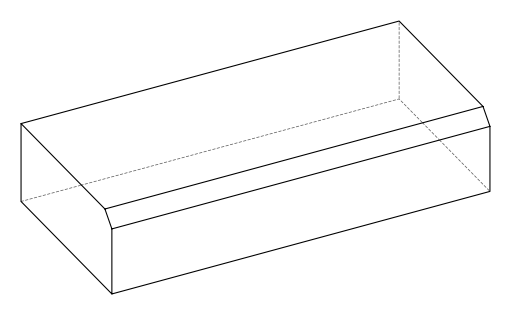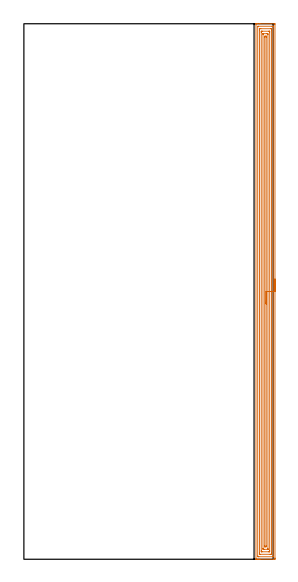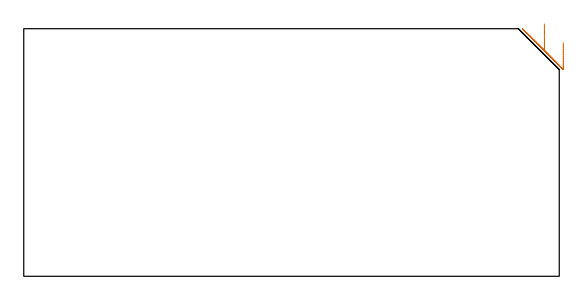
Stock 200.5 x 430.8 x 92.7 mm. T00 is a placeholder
(PLAN: 1 operations, 0 tool changes, 20.9 min)
(1 AREA_MILL | FG_CHAMFER_SURFACE | UGT0205_001 | 20.92 min | 50423 mm3)
(TOOL UGT0205_001 | Chamfer Mill 20 x 3 x 45 deg. | D20 FL50 Z2)
(OP 1 AREA_MILL)
G17 G21 G94 G90
T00 M6
G54
G17 G0 G90 X202. Y225.4 S1061 M3
G43 Z102.7 H0
Z87.4
G94 G1 Y225.362 Z86.528 F250.
Y225.248 Z85.663
Y225.059 Z84.812
Y224.797 Z83.98
Y224.463 Z83.174
Y224.06 Z82.4
Y223.592 Z81.664
Y223.06 Z80.972
Y222.471 Z80.329
Y221.828 Z79.74
Y221.136 Z79.208
Y220.4 Z78.74
Y219.626 Z78.337
Y218.82 Z78.003
Y217.988 Z77.741
Y217.137 Z77.552
Y216.272 Z77.438
Y215.4 Z77.4
Y0.959
X201.999 Y0.614 Z77.401
X201.994 Y0.072 Z77.403
X201.992 Y0.008 Z77.406
X201.455 Y0. Z77.942
X189.909 Z89.485
X189.355 Z90.042
X189.021 Z90.375
X188.467 Z90.93
X188.133 Z91.262
X187.466 Z91.933
X187.109 Z92.29
X186.738 Z92.653
X186.703 Y0.009 Z92.688
X186.7 Y0.168 Z92.7
Y430.632
X186.703 Y430.791 Z92.688
X186.738 Y430.8 Z92.653
X187.109 Z92.29
X187.466 Z91.933
X188.133 Z91.262
X189.355 Z90.042
X189.909 Z89.485
X201.455 Z77.942
X201.735 Y430.798 Z77.663
X201.992 Y430.79 Z77.406
X201.999 Y430.532 Z77.399
X202. Y215.4 Z77.4
X200.586 Z78.814
X200.585 Y2.382 Z78.815
X200.567 Y2.01 Z78.833
X200.076 Y2.001 Z79.324
X189.021 Y2. Z90.379
X188.53 Y2.001 Z90.87
X188.133 Y2.01 Z91.267
X188.115 Y2.4 Z91.285
X188.114 Y2.419 Z91.286
X188.115 Y428.418 Z91.285
X188.133 Y428.79 Z91.267
X188.624 Y428.799 Z90.776
X199.679 Y428.8 Z79.721
X200.17 Y428.799 Z79.23
X200.567 Y428.79 Z78.833
X200.585 Y428.4 Z78.815
X200.586 Y428.381 Z78.814
Y215.4
X199.172 Z80.228
X199.171 Y5.08 Z80.229
X199.17 Y4.698 Z80.23
X199.165 Y4.187 Z80.235
X199.155 Y4.01 Z80.245
X198.974 Y4.002 Z80.426
X198.791 Y4.001 Z80.609
X198.088 Y4. Z81.312
X189.909 Y4.001 Z89.491
X189.724 Y4.004 Z89.676
X189.601 Y4.01 Z89.799
X189.535 Y4.021 Z89.865
X189.532 Y4.06 Z89.868
X189.53 Y4.187 Z89.87
X189.529 Y4.57 Z89.871
X189.528 Y5.08 Z89.872
X189.529 Y425.72 Z89.871
X189.53 Y426.102 Z89.87
X189.535 Y426.613 Z89.865
X189.545 Y426.79 Z89.855
X189.726 Y426.798 Z89.674
X189.909 Y426.799 Z89.491
X190.612 Y426.8 Z88.788
X198.791 Y426.799 Z80.609
X198.976 Y426.796 Z80.424
X199.099 Y426.79 Z80.301
X199.165 Y426.779 Z80.235
X199.168 Y426.741 Z80.232
X199.17 Y426.613 Z80.23
X199.171 Y426.231 Z80.229
X199.172 Y425.72 Z80.228
Y215.4
X197.757 Z81.643
Y6.866
X197.753 Y6.123 Z81.647
X197.751 Y6.021 Z81.649
X197.66 Y6.01 Z81.74
X197.445 Y6.005 Z81.955
X197.014 Y6. Z82.386
X196.987 Z82.413
X191.658 Z87.742
X191.246 Y6.004 Z88.154
X191.04 Y6.01 Z88.36
X190.949 Y6.016 Z88.451
X190.948 Y6.085 Z88.452
X190.943 Y6.719 Z88.457
Y423.934
X190.947 Y424.677 Z88.453
X190.949 Y424.779 Z88.451
X191.04 Y424.79 Z88.36
X191.255 Y424.795 Z88.145
X191.686 Y424.8 Z87.714
X191.713 Z87.687
X197.042 Z82.358
X197.454 Y424.796 Z81.946
X197.66 Y424.79 Z81.74
X197.751 Y424.784 Z81.649
X197.752 Y424.715 Z81.648
X197.757 Y424.081 Z81.643
Y215.4
X196.343 Z83.057
Y8.434
X196.342 Y8.216 Z83.058
X196.339 Y8.071 Z83.061
X196.336 Y8.022 Z83.064
X196.326 Y8.01 Z83.074
X196.288 Y8.006 Z83.112
X196.126 Y8.002 Z83.274
X195.886 Y8. Z83.514
X193.222 Z86.178
X192.574 Y8.007 Z86.826
X192.365 Y8.01 Z87.035
X192.359 Y8.434 Z87.041
X192.358 Y8.652 Z87.042
X192.357 Y422.366 Z87.043
X192.358 Y422.584 Z87.042
X192.361 Y422.729 Z87.039
X192.364 Y422.778 Z87.036
X192.374 Y422.79 Z87.026
X192.412 Y422.794 Z86.988
X192.574 Y422.798 Z86.826
X192.814 Y422.8 Z86.586
X195.478 Z83.922
X196.126 Y422.793 Z83.274
X196.335 Y422.79 Z83.065
X196.341 Y422.366 Z83.059
X196.342 Y422.148 Z83.058
X196.343 Y215.4 Z83.057
X194.929 Z84.471
Y10.749
X194.927 Y10.438 Z84.473
X194.924 Y10.147 Z84.476
X194.922 Y10.011 Z84.478
X194.781 Y10.005 Z84.619
X194.35 Y10.002 Z85.05
X193.894 Y10.004 Z85.506
X193.791 Y10.01 Z85.609
X193.778 Y10.02 Z85.622
X193.775 Y10.052 Z85.625
X193.773 Y10.125 Z85.627
X193.772 Y10.438 Z85.628
X193.771 Y11.02 Z85.629
Y420.051
X193.773 Y420.362 Z85.627
X193.776 Y420.653 Z85.624
X193.778 Y420.789 Z85.622
X193.919 Y420.795 Z85.481
X194.35 Y420.798 Z85.05
X194.806 Y420.796 Z84.594
X194.909 Y420.79 Z84.491
X194.922 Y420.78 Z84.478
X194.925 Y420.748 Z84.475
X194.927 Y420.675 Z84.473
X194.928 Y420.362 Z84.472
X194.929 Y419.78 Z84.471
Y215.4
Y214.528 Z84.509
Y213.664 Z84.623
Y212.812 Z84.812
Y211.98 Z85.074
Y211.174 Z85.408
Y210.4 Z85.811
Y209.664 Z86.28
Y208.972 Z86.811
Y208.329 Z87.4
Y207.74 Z88.043
Y207.209 Z88.735
Y206.74 Z89.471
Y206.337 Z90.245
Y206.003 Z91.051
Y205.741 Z91.883
Y205.552 Z92.735
Y205.438 Z93.6
Y205.4 Z94.471
G0 Z102.7
M5
M2
